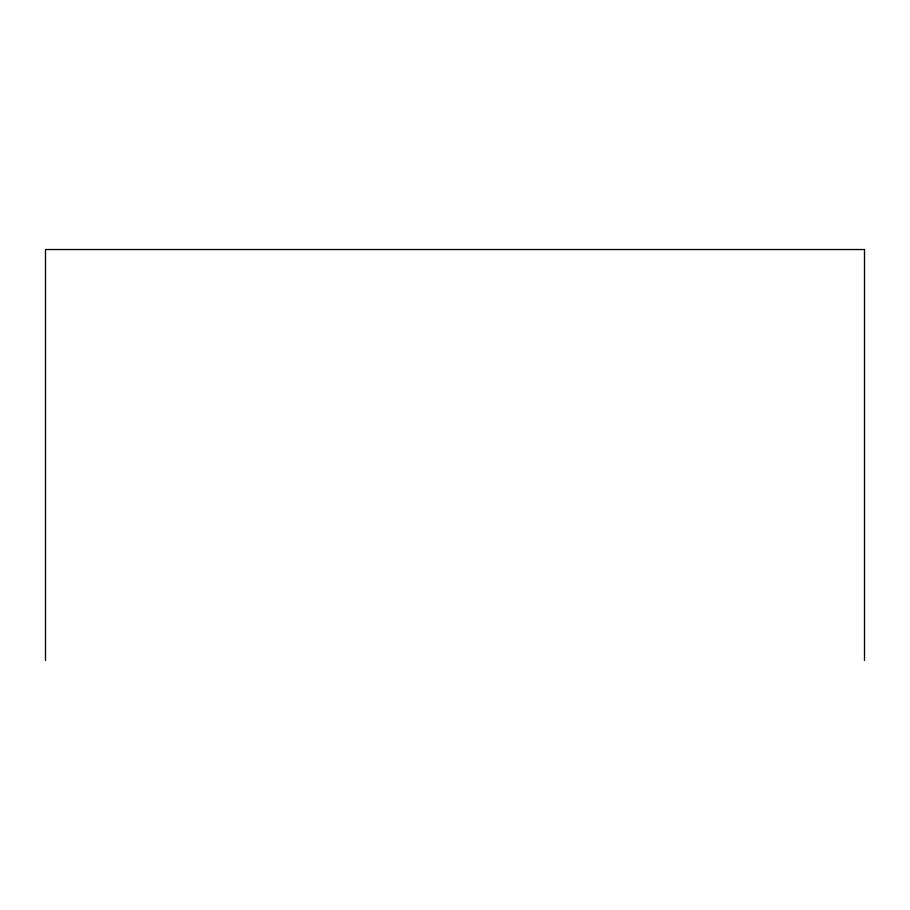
<?xml version="1.0" encoding="UTF-8"?>
<svg xmlns="http://www.w3.org/2000/svg" width="910" height="910" viewBox="0 0 910 910"><rect width="100%" height="100%" fill="white"/><g stroke="black" fill="none" stroke-linecap="round" stroke-linejoin="round"><path stroke-width="1.36" d="M864.5 660.467L864.5 249.533L45.5 249.533L45.5 660.467"/></g></svg>
